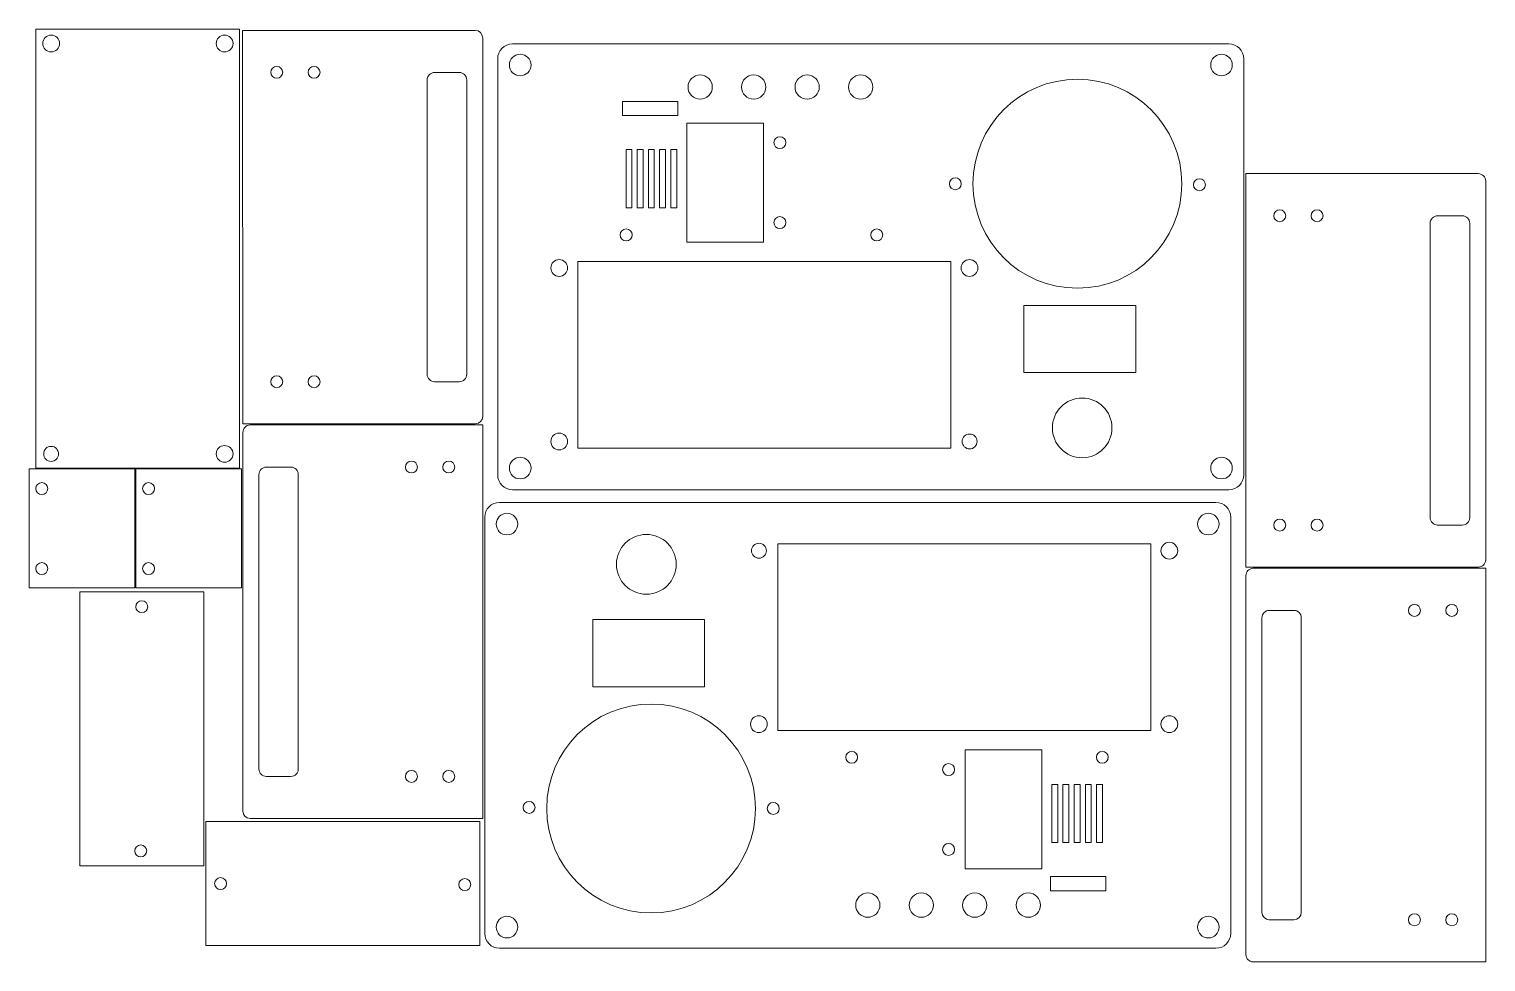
# Model space of a CAD drawing. Header units: inches. Extents: x -8.6 to 6.7, y -2.7 to 7.1.
import ezdxf

# ---------------------------------------------------------------- set-up
doc = ezdxf.new("R2010")
doc.units = ezdxf.units.IN
doc.header["$MEASUREMENT"] = 0
doc.layers.add('Layer 1', color=7, linetype='Continuous')

msp = doc.modelspace()

# ---------------------------------------------------------------- linework, layer by layer
at = {"layer": 'Layer 1', "color": 250, "lineweight": 20}
for points in [[(-8.641, 1.208), (-7.526, 1.208), (-7.526, 2.464), (-8.641, 2.464), (-8.641, 1.208)], [(-7.514, 1.208), (-6.399, 1.208), (-6.399, 2.464), (-7.514, 2.464), (-7.514, 1.208)], [(-0.741, -0.297), (3.196, -0.297), (3.196, 1.672), (-0.741, 1.672), (-0.741, -0.297)], [(1.236, -1.757), (2.045, -1.757), (2.045, -0.501), (1.236, -0.501), (1.236, -1.757)], [(2.152, -1.478), (2.214, -1.478), (2.214, -0.866), (2.152, -0.866), (2.152, -1.478)], [(2.27, -1.478), (2.332, -1.478), (2.332, -0.866), (2.27, -0.866), (2.27, -1.478)], [(2.388, -1.478), (2.45, -1.478), (2.45, -0.866), (2.388, -0.866), (2.388, -1.478)], [(2.506, -1.478), (2.568, -1.478), (2.568, -0.866), (2.506, -0.866), (2.506, -1.478)], [(2.624, -1.478), (2.686, -1.478), (2.686, -0.866), (2.624, -0.866), (2.624, -1.478)], [(2.138, -1.987), (2.722, -1.987), (2.722, -1.837), (2.138, -1.837), (2.138, -1.987)]]:
    msp.add_lwpolyline(points, close=True, dxfattribs=at)
for centre, major_axis in [((-6.028, 6.649), (0, 0.063)), ((-5.634, 6.649), (0, 0.063)), ((-6.028, 3.384), (0, 0.063)), ((-5.634, 3.384), (0, 0.063)), ((-4.606, 2.484), (0, 0.063)), ((-4.212, 2.484), (0, 0.063)), ((-8.507, 2.256), (0, 0.063)), ((-7.38, 2.256), (0, 0.063)), ((-3.598, 1.882), (0, 0.114)), ((3.804, 1.882), (0, 0.114)), ((-2.127, 1.457), (0, 0.315)), ((-0.939, 1.601), (0, 0.0787)), ((3.392, 1.601), (0, 0.0886)), ((-8.507, 1.412), (0, 0.063)), ((-7.38, 1.412), (0, 0.063)), ((-2.077, -1.119), (0, 1.102)), ((-0.939, -0.23), (0, 0.0886)), ((3.392, -0.23), (0, 0.0886)), ((0.04, -0.579), (0, 0.063)), ((2.685, -0.579), (0, 0.063)), ((-4.606, -0.781), (0, 0.063)), ((-4.212, -0.781), (0, 0.063)), ((1.063, -0.708), (0, 0.063)), ((-3.365, -1.108), (0, 0.063)), ((-0.788, -1.119), (0, 0.063)), ((1.063, -1.552), (0, 0.063)), ((0.21, -2.139), (0, 0.128)), ((0.775, -2.139), (0, 0.128)), ((1.339, -2.139), (0, 0.128)), ((1.904, -2.139), (0, 0.128)), ((-3.598, -2.371), (0, 0.114)), ((3.804, -2.371), (0, 0.114))]:
    msp.add_ellipse(centre, major_axis=major_axis, ratio=1, dxfattribs=at)
for points, knots in [([(-8.571, 2.473), (-8.571, 2.473), (-8.571, 7.105), (-8.571, 7.105), (-8.571, 7.105), (-8.571, 7.105), (-6.419, 7.105), (-6.419, 7.105), (-6.419, 7.105), (-6.419, 7.105), (-6.419, 2.473), (-6.419, 2.473), (-6.419, 2.473), (-6.419, 2.473), (-8.571, 2.473), (-8.571, 2.473)], [0, 0, 0, 0, 0.2, 0.2, 0.2, 0.2, 0.4, 0.4, 0.4, 0.4, 0.6, 0.6, 0.6, 0.6, 1, 1, 1, 1]), ([(-8.497, 6.953), (-8.497, 7.002), (-8.457, 7.042), (-8.409, 7.042), (-8.409, 7.042), (-8.36, 7.042), (-8.32, 7.002), (-8.32, 6.953), (-8.32, 6.953), (-8.32, 6.905), (-8.36, 6.865), (-8.409, 6.865), (-8.409, 6.865), (-8.457, 6.865), (-8.497, 6.905), (-8.497, 6.953)], [0, 0, 0, 0, 0.2, 0.2, 0.2, 0.2, 0.4, 0.4, 0.4, 0.4, 0.6, 0.6, 0.6, 0.6, 1, 1, 1, 1]), ([(-6.666, 6.953), (-6.666, 7.002), (-6.627, 7.042), (-6.578, 7.042), (-6.578, 7.042), (-6.529, 7.042), (-6.489, 7.002), (-6.489, 6.953), (-6.489, 6.953), (-6.489, 6.905), (-6.529, 6.865), (-6.578, 6.865), (-6.578, 6.865), (-6.627, 6.865), (-6.666, 6.905), (-6.666, 6.953)], [0, 0, 0, 0, 0.2, 0.2, 0.2, 0.2, 0.4, 0.4, 0.4, 0.4, 0.6, 0.6, 0.6, 0.6, 1, 1, 1, 1]), ([(4.021, 2.244), (4.021, 2.244), (-3.538, 2.244), (-3.538, 2.244), (-3.538, 2.244), (-3.625, 2.244), (-3.696, 2.315), (-3.696, 2.402), (-3.696, 2.402), (-3.696, 2.402), (-3.696, 6.791), (-3.696, 6.791), (-3.696, 6.791), (-3.696, 6.878), (-3.625, 6.949), (-3.538, 6.949), (-3.538, 6.949), (-3.538, 6.949), (4.021, 6.949), (4.021, 6.949), (4.021, 6.949), (4.107, 6.949), (4.178, 6.878), (4.178, 6.791), (4.178, 6.791), (4.178, 6.791), (4.178, 2.402), (4.178, 2.402), (4.178, 2.402), (4.178, 2.315), (4.107, 2.244), (4.021, 2.244)], [0, 0, 0, 0, 0.111111, 0.111111, 0.111111, 0.111111, 0.222222, 0.222222, 0.222222, 0.222222, 0.333333, 0.333333, 0.333333, 0.333333, 0.444444, 0.444444, 0.444444, 0.444444, 0.555556, 0.555556, 0.555556, 0.555556, 0.666667, 0.666667, 0.666667, 0.666667, 0.777778, 0.777778, 0.777778, 0.777778, 1, 1, 1, 1]), ([(-3.459, 6.612), (-3.522, 6.612), (-3.573, 6.663), (-3.573, 6.726), (-3.573, 6.726), (-3.573, 6.789), (-3.522, 6.84), (-3.459, 6.84), (-3.459, 6.84), (-3.396, 6.84), (-3.344, 6.789), (-3.344, 6.726), (-3.344, 6.726), (-3.344, 6.663), (-3.396, 6.612), (-3.459, 6.612)], [0, 0, 0, 0, 0.2, 0.2, 0.2, 0.2, 0.4, 0.4, 0.4, 0.4, 0.6, 0.6, 0.6, 0.6, 1, 1, 1, 1]), ([(3.943, 6.612), (3.88, 6.612), (3.829, 6.663), (3.829, 6.726), (3.829, 6.726), (3.829, 6.789), (3.88, 6.84), (3.943, 6.84), (3.943, 6.84), (4.006, 6.84), (4.057, 6.789), (4.057, 6.726), (4.057, 6.726), (4.057, 6.663), (4.006, 6.612), (3.943, 6.612)], [0, 0, 0, 0, 0.2, 0.2, 0.2, 0.2, 0.4, 0.4, 0.4, 0.4, 0.6, 0.6, 0.6, 0.6, 1, 1, 1, 1]), ([(-4.102, 6.648), (-4.102, 6.648), (-4.361, 6.648), (-4.361, 6.648), (-4.361, 6.648), (-4.405, 6.648), (-4.44, 6.613), (-4.44, 6.569), (-4.44, 6.569), (-4.44, 6.569), (-4.44, 3.463), (-4.44, 3.463), (-4.44, 3.463), (-4.44, 3.42), (-4.405, 3.384), (-4.361, 3.384), (-4.361, 3.384), (-4.361, 3.384), (-4.102, 3.384), (-4.102, 3.384), (-4.102, 3.384), (-4.059, 3.384), (-4.023, 3.42), (-4.023, 3.463), (-4.023, 3.463), (-4.023, 3.463), (-4.023, 6.569), (-4.023, 6.569), (-4.023, 6.569), (-4.023, 6.613), (-4.059, 6.648), (-4.102, 6.648)], [0, 0, 0, 0, 0.111111, 0.111111, 0.111111, 0.111111, 0.222222, 0.222222, 0.222222, 0.222222, 0.333333, 0.333333, 0.333333, 0.333333, 0.444444, 0.444444, 0.444444, 0.444444, 0.555556, 0.555556, 0.555556, 0.555556, 0.666667, 0.666667, 0.666667, 0.666667, 0.777778, 0.777778, 0.777778, 0.777778, 1, 1, 1, 1]), ([(-1.559, 6.365), (-1.63, 6.365), (-1.687, 6.423), (-1.687, 6.493), (-1.687, 6.493), (-1.687, 6.564), (-1.63, 6.621), (-1.559, 6.621), (-1.559, 6.621), (-1.489, 6.621), (-1.431, 6.564), (-1.431, 6.493), (-1.431, 6.493), (-1.431, 6.423), (-1.489, 6.365), (-1.559, 6.365)], [0, 0, 0, 0, 0.2, 0.2, 0.2, 0.2, 0.4, 0.4, 0.4, 0.4, 0.6, 0.6, 0.6, 0.6, 1, 1, 1, 1]), ([(-0.994, 6.365), (-1.065, 6.365), (-1.122, 6.423), (-1.122, 6.493), (-1.122, 6.493), (-1.122, 6.564), (-1.065, 6.621), (-0.994, 6.621), (-0.994, 6.621), (-0.924, 6.621), (-0.866, 6.564), (-0.866, 6.493), (-0.866, 6.493), (-0.866, 6.423), (-0.924, 6.365), (-0.994, 6.365)], [0, 0, 0, 0, 0.2, 0.2, 0.2, 0.2, 0.4, 0.4, 0.4, 0.4, 0.6, 0.6, 0.6, 0.6, 1, 1, 1, 1]), ([(-0.43, 6.365), (-0.5, 6.365), (-0.558, 6.423), (-0.558, 6.493), (-0.558, 6.493), (-0.558, 6.564), (-0.5, 6.621), (-0.43, 6.621), (-0.43, 6.621), (-0.359, 6.621), (-0.302, 6.564), (-0.302, 6.493), (-0.302, 6.493), (-0.302, 6.423), (-0.359, 6.365), (-0.43, 6.365)], [0, 0, 0, 0, 0.2, 0.2, 0.2, 0.2, 0.4, 0.4, 0.4, 0.4, 0.6, 0.6, 0.6, 0.6, 1, 1, 1, 1]), ([(0.135, 6.365), (0.065, 6.365), (0.007, 6.423), (0.007, 6.493), (0.007, 6.493), (0.007, 6.564), (0.065, 6.621), (0.135, 6.621), (0.135, 6.621), (0.206, 6.621), (0.263, 6.564), (0.263, 6.493), (0.263, 6.493), (0.263, 6.423), (0.206, 6.365), (0.135, 6.365)], [0, 0, 0, 0, 0.2, 0.2, 0.2, 0.2, 0.4, 0.4, 0.4, 0.4, 0.6, 0.6, 0.6, 0.6, 1, 1, 1, 1]), ([(2.422, 4.371), (1.813, 4.371), (1.32, 4.864), (1.32, 5.473), (1.32, 5.473), (1.32, 6.082), (1.813, 6.576), (2.422, 6.576), (2.422, 6.576), (3.031, 6.576), (3.524, 6.082), (3.524, 5.473), (3.524, 5.473), (3.524, 4.864), (3.031, 4.371), (2.422, 4.371)], [0, 0, 0, 0, 0.2, 0.2, 0.2, 0.2, 0.4, 0.4, 0.4, 0.4, 0.6, 0.6, 0.6, 0.6, 1, 1, 1, 1]), ([(-1.793, 6.192), (-1.793, 6.192), (-2.377, 6.192), (-2.377, 6.192), (-2.377, 6.192), (-2.377, 6.192), (-2.377, 6.342), (-2.377, 6.342), (-2.377, 6.342), (-2.377, 6.342), (-1.793, 6.342), (-1.793, 6.342), (-1.793, 6.342), (-1.793, 6.342), (-1.793, 6.192), (-1.793, 6.192)], [0, 0, 0, 0, 0.2, 0.2, 0.2, 0.2, 0.4, 0.4, 0.4, 0.4, 0.6, 0.6, 0.6, 0.6, 1, 1, 1, 1]), ([(-1.7, 4.856), (-1.7, 4.856), (-0.891, 4.856), (-0.891, 4.856), (-0.891, 4.856), (-0.891, 4.856), (-0.891, 6.112), (-0.891, 6.112), (-0.891, 6.112), (-0.891, 6.112), (-1.7, 6.112), (-1.7, 6.112), (-1.7, 6.112), (-1.7, 6.112), (-1.7, 4.856), (-1.7, 4.856)], [0, 0, 0, 0, 0.2, 0.2, 0.2, 0.2, 0.4, 0.4, 0.4, 0.4, 0.6, 0.6, 0.6, 0.6, 1, 1, 1, 1]), ([(-0.718, 5.844), (-0.753, 5.844), (-0.781, 5.872), (-0.781, 5.907), (-0.781, 5.907), (-0.781, 5.942), (-0.753, 5.97), (-0.718, 5.97), (-0.718, 5.97), (-0.683, 5.97), (-0.655, 5.942), (-0.655, 5.907), (-0.655, 5.907), (-0.655, 5.872), (-0.683, 5.844), (-0.718, 5.844)], [0, 0, 0, 0, 0.2, 0.2, 0.2, 0.2, 0.4, 0.4, 0.4, 0.4, 0.6, 0.6, 0.6, 0.6, 1, 1, 1, 1]), ([(-2.279, 5.22), (-2.279, 5.22), (-2.341, 5.22), (-2.341, 5.22), (-2.341, 5.22), (-2.341, 5.22), (-2.341, 5.833), (-2.341, 5.833), (-2.341, 5.833), (-2.341, 5.833), (-2.279, 5.833), (-2.279, 5.833), (-2.279, 5.833), (-2.279, 5.833), (-2.279, 5.22), (-2.279, 5.22)], [0, 0, 0, 0, 0.2, 0.2, 0.2, 0.2, 0.4, 0.4, 0.4, 0.4, 0.6, 0.6, 0.6, 0.6, 1, 1, 1, 1]), ([(-2.161, 5.22), (-2.161, 5.22), (-2.223, 5.22), (-2.223, 5.22), (-2.223, 5.22), (-2.223, 5.22), (-2.223, 5.833), (-2.223, 5.833), (-2.223, 5.833), (-2.223, 5.833), (-2.161, 5.833), (-2.161, 5.833), (-2.161, 5.833), (-2.161, 5.833), (-2.161, 5.22), (-2.161, 5.22)], [0, 0, 0, 0, 0.2, 0.2, 0.2, 0.2, 0.4, 0.4, 0.4, 0.4, 0.6, 0.6, 0.6, 0.6, 1, 1, 1, 1]), ([(-2.043, 5.22), (-2.043, 5.22), (-2.105, 5.22), (-2.105, 5.22), (-2.105, 5.22), (-2.105, 5.22), (-2.105, 5.833), (-2.105, 5.833), (-2.105, 5.833), (-2.105, 5.833), (-2.043, 5.833), (-2.043, 5.833), (-2.043, 5.833), (-2.043, 5.833), (-2.043, 5.22), (-2.043, 5.22)], [0, 0, 0, 0, 0.2, 0.2, 0.2, 0.2, 0.4, 0.4, 0.4, 0.4, 0.6, 0.6, 0.6, 0.6, 1, 1, 1, 1]), ([(-1.924, 5.22), (-1.924, 5.22), (-1.987, 5.22), (-1.987, 5.22), (-1.987, 5.22), (-1.987, 5.22), (-1.987, 5.833), (-1.987, 5.833), (-1.987, 5.833), (-1.987, 5.833), (-1.924, 5.833), (-1.924, 5.833), (-1.924, 5.833), (-1.924, 5.833), (-1.924, 5.22), (-1.924, 5.22)], [0, 0, 0, 0, 0.2, 0.2, 0.2, 0.2, 0.4, 0.4, 0.4, 0.4, 0.6, 0.6, 0.6, 0.6, 1, 1, 1, 1]), ([(-1.806, 5.22), (-1.806, 5.22), (-1.869, 5.22), (-1.869, 5.22), (-1.869, 5.22), (-1.869, 5.22), (-1.869, 5.833), (-1.869, 5.833), (-1.869, 5.833), (-1.869, 5.833), (-1.806, 5.833), (-1.806, 5.833), (-1.806, 5.833), (-1.806, 5.833), (-1.806, 5.22), (-1.806, 5.22)], [0, 0, 0, 0, 0.2, 0.2, 0.2, 0.2, 0.4, 0.4, 0.4, 0.4, 0.6, 0.6, 0.6, 0.6, 1, 1, 1, 1]), ([(1.134, 5.41), (1.099, 5.41), (1.071, 5.438), (1.071, 5.473), (1.071, 5.473), (1.071, 5.508), (1.099, 5.536), (1.134, 5.536), (1.134, 5.536), (1.168, 5.536), (1.197, 5.508), (1.197, 5.473), (1.197, 5.473), (1.197, 5.438), (1.168, 5.41), (1.134, 5.41)], [0, 0, 0, 0, 0.2, 0.2, 0.2, 0.2, 0.4, 0.4, 0.4, 0.4, 0.6, 0.6, 0.6, 0.6, 1, 1, 1, 1]), ([(3.71, 5.4), (3.675, 5.4), (3.647, 5.428), (3.647, 5.463), (3.647, 5.463), (3.647, 5.498), (3.675, 5.526), (3.71, 5.526), (3.71, 5.526), (3.745, 5.526), (3.773, 5.498), (3.773, 5.463), (3.773, 5.463), (3.773, 5.428), (3.745, 5.4), (3.71, 5.4)], [0, 0, 0, 0, 0.2, 0.2, 0.2, 0.2, 0.4, 0.4, 0.4, 0.4, 0.6, 0.6, 0.6, 0.6, 1, 1, 1, 1]), ([(-0.718, 5), (-0.753, 5), (-0.781, 5.028), (-0.781, 5.063), (-0.781, 5.063), (-0.781, 5.098), (-0.753, 5.126), (-0.718, 5.126), (-0.718, 5.126), (-0.683, 5.126), (-0.655, 5.098), (-0.655, 5.063), (-0.655, 5.063), (-0.655, 5.028), (-0.683, 5), (-0.718, 5)], [0, 0, 0, 0, 0.2, 0.2, 0.2, 0.2, 0.4, 0.4, 0.4, 0.4, 0.6, 0.6, 0.6, 0.6, 1, 1, 1, 1]), ([(4.557, 5.073), (4.592, 5.073), (4.62, 5.101), (4.62, 5.136), (4.62, 5.136), (4.62, 5.171), (4.592, 5.199), (4.557, 5.199), (4.557, 5.199), (4.522, 5.199), (4.494, 5.171), (4.494, 5.136), (4.494, 5.136), (4.494, 5.101), (4.522, 5.073), (4.557, 5.073)], [0, 0, 0, 0, 0.2, 0.2, 0.2, 0.2, 0.4, 0.4, 0.4, 0.4, 0.6, 0.6, 0.6, 0.6, 1, 1, 1, 1]), ([(4.951, 5.073), (4.986, 5.073), (5.014, 5.101), (5.014, 5.136), (5.014, 5.136), (5.014, 5.171), (4.986, 5.199), (4.951, 5.199), (4.951, 5.199), (4.916, 5.199), (4.888, 5.171), (4.888, 5.136), (4.888, 5.136), (4.888, 5.101), (4.916, 5.073), (4.951, 5.073)], [0, 0, 0, 0, 0.2, 0.2, 0.2, 0.2, 0.4, 0.4, 0.4, 0.4, 0.6, 0.6, 0.6, 0.6, 1, 1, 1, 1]), ([(6.483, 1.872), (6.483, 1.872), (6.224, 1.872), (6.224, 1.872), (6.224, 1.872), (6.18, 1.872), (6.145, 1.907), (6.145, 1.95), (6.145, 1.95), (6.145, 1.95), (6.145, 5.057), (6.145, 5.057), (6.145, 5.057), (6.145, 5.1), (6.18, 5.135), (6.224, 5.135), (6.224, 5.135), (6.224, 5.135), (6.483, 5.135), (6.483, 5.135), (6.483, 5.135), (6.526, 5.135), (6.562, 5.1), (6.562, 5.057), (6.562, 5.057), (6.562, 5.057), (6.562, 1.95), (6.562, 1.95), (6.562, 1.95), (6.562, 1.907), (6.526, 1.872), (6.483, 1.872)], [0, 0, 0, 0, 0.111111, 0.111111, 0.111111, 0.111111, 0.222222, 0.222222, 0.222222, 0.222222, 0.333333, 0.333333, 0.333333, 0.333333, 0.444444, 0.444444, 0.444444, 0.444444, 0.555556, 0.555556, 0.555556, 0.555556, 0.666667, 0.666667, 0.666667, 0.666667, 0.777778, 0.777778, 0.777778, 0.777778, 1, 1, 1, 1]), ([(-2.34, 4.87), (-2.375, 4.87), (-2.403, 4.898), (-2.403, 4.933), (-2.403, 4.933), (-2.403, 4.968), (-2.375, 4.996), (-2.34, 4.996), (-2.34, 4.996), (-2.305, 4.996), (-2.277, 4.968), (-2.277, 4.933), (-2.277, 4.933), (-2.277, 4.898), (-2.305, 4.87), (-2.34, 4.87)], [0, 0, 0, 0, 0.2, 0.2, 0.2, 0.2, 0.4, 0.4, 0.4, 0.4, 0.6, 0.6, 0.6, 0.6, 1, 1, 1, 1]), ([(0.305, 4.87), (0.27, 4.87), (0.242, 4.898), (0.242, 4.933), (0.242, 4.933), (0.242, 4.968), (0.27, 4.996), (0.305, 4.996), (0.305, 4.996), (0.34, 4.996), (0.368, 4.968), (0.368, 4.933), (0.368, 4.933), (0.368, 4.898), (0.34, 4.87), (0.305, 4.87)], [0, 0, 0, 0, 0.2, 0.2, 0.2, 0.2, 0.4, 0.4, 0.4, 0.4, 0.6, 0.6, 0.6, 0.6, 1, 1, 1, 1]), ([(-3.047, 4.496), (-3.096, 4.496), (-3.135, 4.536), (-3.135, 4.584), (-3.135, 4.584), (-3.135, 4.633), (-3.096, 4.673), (-3.047, 4.673), (-3.047, 4.673), (-2.998, 4.673), (-2.958, 4.633), (-2.958, 4.584), (-2.958, 4.584), (-2.958, 4.536), (-2.998, 4.496), (-3.047, 4.496)], [0, 0, 0, 0, 0.2, 0.2, 0.2, 0.2, 0.4, 0.4, 0.4, 0.4, 0.6, 0.6, 0.6, 0.6, 1, 1, 1, 1]), ([(1.086, 2.683), (1.086, 2.683), (-2.851, 2.683), (-2.851, 2.683), (-2.851, 2.683), (-2.851, 2.683), (-2.851, 4.652), (-2.851, 4.652), (-2.851, 4.652), (-2.851, 4.652), (1.086, 4.652), (1.086, 4.652), (1.086, 4.652), (1.086, 4.652), (1.086, 2.683), (1.086, 2.683)], [0, 0, 0, 0, 0.2, 0.2, 0.2, 0.2, 0.4, 0.4, 0.4, 0.4, 0.6, 0.6, 0.6, 0.6, 1, 1, 1, 1]), ([(1.284, 4.496), (1.235, 4.496), (1.195, 4.536), (1.195, 4.584), (1.195, 4.584), (1.195, 4.633), (1.235, 4.673), (1.284, 4.673), (1.284, 4.673), (1.333, 4.673), (1.373, 4.633), (1.373, 4.584), (1.373, 4.584), (1.373, 4.536), (1.333, 4.496), (1.284, 4.496)], [0, 0, 0, 0, 0.2, 0.2, 0.2, 0.2, 0.4, 0.4, 0.4, 0.4, 0.6, 0.6, 0.6, 0.6, 1, 1, 1, 1]), ([(3.038, 4.189), (3.038, 4.189), (3.038, 3.481), (3.038, 3.481), (3.038, 3.481), (3.038, 3.481), (1.857, 3.481), (1.857, 3.481), (1.857, 3.481), (1.857, 3.481), (1.857, 4.189), (1.857, 4.189), (1.857, 4.189), (1.857, 4.189), (3.038, 4.189), (3.038, 4.189)], [0, 0, 0, 0, 0.2, 0.2, 0.2, 0.2, 0.4, 0.4, 0.4, 0.4, 0.6, 0.6, 0.6, 0.6, 1, 1, 1, 1]), ([(2.472, 2.582), (2.299, 2.582), (2.158, 2.723), (2.158, 2.897), (2.158, 2.897), (2.158, 3.071), (2.299, 3.212), (2.472, 3.212), (2.472, 3.212), (2.646, 3.212), (2.787, 3.071), (2.787, 2.897), (2.787, 2.897), (2.787, 2.723), (2.646, 2.582), (2.472, 2.582)], [0, 0, 0, 0, 0.2, 0.2, 0.2, 0.2, 0.4, 0.4, 0.4, 0.4, 0.6, 0.6, 0.6, 0.6, 1, 1, 1, 1]), ([(-3.047, 2.665), (-3.096, 2.665), (-3.135, 2.705), (-3.135, 2.754), (-3.135, 2.754), (-3.135, 2.803), (-3.096, 2.842), (-3.047, 2.842), (-3.047, 2.842), (-2.998, 2.842), (-2.958, 2.803), (-2.958, 2.754), (-2.958, 2.754), (-2.958, 2.705), (-2.998, 2.665), (-3.047, 2.665)], [0, 0, 0, 0, 0.2, 0.2, 0.2, 0.2, 0.4, 0.4, 0.4, 0.4, 0.6, 0.6, 0.6, 0.6, 1, 1, 1, 1]), ([(1.284, 2.675), (1.241, 2.675), (1.205, 2.71), (1.205, 2.754), (1.205, 2.754), (1.205, 2.797), (1.241, 2.832), (1.284, 2.832), (1.284, 2.832), (1.328, 2.832), (1.363, 2.797), (1.363, 2.754), (1.363, 2.754), (1.363, 2.71), (1.328, 2.675), (1.284, 2.675)], [0, 0, 0, 0, 0.2, 0.2, 0.2, 0.2, 0.4, 0.4, 0.4, 0.4, 0.6, 0.6, 0.6, 0.6, 1, 1, 1, 1]), ([(-8.487, 2.623), (-8.487, 2.666), (-8.452, 2.702), (-8.409, 2.702), (-8.409, 2.702), (-8.365, 2.702), (-8.33, 2.666), (-8.33, 2.623), (-8.33, 2.623), (-8.33, 2.579), (-8.365, 2.544), (-8.409, 2.544), (-8.409, 2.544), (-8.452, 2.544), (-8.487, 2.579), (-8.487, 2.623)], [0, 0, 0, 0, 0.2, 0.2, 0.2, 0.2, 0.4, 0.4, 0.4, 0.4, 0.6, 0.6, 0.6, 0.6, 1, 1, 1, 1]), ([(-6.666, 2.623), (-6.666, 2.672), (-6.627, 2.711), (-6.578, 2.711), (-6.578, 2.711), (-6.529, 2.711), (-6.489, 2.672), (-6.489, 2.623), (-6.489, 2.623), (-6.489, 2.574), (-6.529, 2.534), (-6.578, 2.534), (-6.578, 2.534), (-6.627, 2.534), (-6.666, 2.574), (-6.666, 2.623)], [0, 0, 0, 0, 0.2, 0.2, 0.2, 0.2, 0.4, 0.4, 0.4, 0.4, 0.6, 0.6, 0.6, 0.6, 1, 1, 1, 1]), ([(-6.138, 2.483), (-6.138, 2.483), (-5.878, 2.483), (-5.878, 2.483), (-5.878, 2.483), (-5.835, 2.483), (-5.8, 2.448), (-5.8, 2.404), (-5.8, 2.404), (-5.8, 2.404), (-5.8, -0.702), (-5.8, -0.702), (-5.8, -0.702), (-5.8, -0.745), (-5.835, -0.781), (-5.878, -0.781), (-5.878, -0.781), (-5.878, -0.781), (-6.138, -0.781), (-6.138, -0.781), (-6.138, -0.781), (-6.181, -0.781), (-6.216, -0.745), (-6.216, -0.702), (-6.216, -0.702), (-6.216, -0.702), (-6.216, 2.404), (-6.216, 2.404), (-6.216, 2.404), (-6.216, 2.448), (-6.181, 2.483), (-6.138, 2.483)], [0, 0, 0, 0, 0.111111, 0.111111, 0.111111, 0.111111, 0.222222, 0.222222, 0.222222, 0.222222, 0.333333, 0.333333, 0.333333, 0.333333, 0.444444, 0.444444, 0.444444, 0.444444, 0.555556, 0.555556, 0.555556, 0.555556, 0.666667, 0.666667, 0.666667, 0.666667, 0.777778, 0.777778, 0.777778, 0.777778, 1, 1, 1, 1]), ([(-3.459, 2.359), (-3.522, 2.359), (-3.573, 2.41), (-3.573, 2.473), (-3.573, 2.473), (-3.573, 2.536), (-3.522, 2.587), (-3.459, 2.587), (-3.459, 2.587), (-3.396, 2.587), (-3.344, 2.536), (-3.344, 2.473), (-3.344, 2.473), (-3.344, 2.41), (-3.396, 2.359), (-3.459, 2.359)], [0, 0, 0, 0, 0.2, 0.2, 0.2, 0.2, 0.4, 0.4, 0.4, 0.4, 0.6, 0.6, 0.6, 0.6, 1, 1, 1, 1]), ([(3.943, 2.359), (3.88, 2.359), (3.829, 2.41), (3.829, 2.473), (3.829, 2.473), (3.829, 2.536), (3.88, 2.587), (3.943, 2.587), (3.943, 2.587), (4.006, 2.587), (4.057, 2.536), (4.057, 2.473), (4.057, 2.473), (4.057, 2.41), (4.006, 2.359), (3.943, 2.359)], [0, 0, 0, 0, 0.2, 0.2, 0.2, 0.2, 0.4, 0.4, 0.4, 0.4, 0.6, 0.6, 0.6, 0.6, 1, 1, 1, 1]), ([(-3.676, 2.111), (-3.676, 2.111), (3.884, 2.111), (3.884, 2.111), (3.884, 2.111), (3.97, 2.111), (4.041, 2.04), (4.041, 1.953), (4.041, 1.953), (4.041, 1.953), (4.041, -2.437), (4.041, -2.437), (4.041, -2.437), (4.041, -2.523), (3.97, -2.594), (3.884, -2.594), (3.884, -2.594), (3.884, -2.594), (-3.676, -2.594), (-3.676, -2.594), (-3.676, -2.594), (-3.762, -2.594), (-3.833, -2.523), (-3.833, -2.437), (-3.833, -2.437), (-3.833, -2.437), (-3.833, 1.953), (-3.833, 1.953), (-3.833, 1.953), (-3.833, 2.04), (-3.762, 2.111), (-3.676, 2.111)], [0, 0, 0, 0, 0.111111, 0.111111, 0.111111, 0.111111, 0.222222, 0.222222, 0.222222, 0.222222, 0.333333, 0.333333, 0.333333, 0.333333, 0.444444, 0.444444, 0.444444, 0.444444, 0.555556, 0.555556, 0.555556, 0.555556, 0.666667, 0.666667, 0.666667, 0.666667, 0.777778, 0.777778, 0.777778, 0.777778, 1, 1, 1, 1]), ([(4.557, 1.808), (4.592, 1.808), (4.62, 1.836), (4.62, 1.871), (4.62, 1.871), (4.62, 1.906), (4.592, 1.934), (4.557, 1.934), (4.557, 1.934), (4.522, 1.934), (4.494, 1.906), (4.494, 1.871), (4.494, 1.871), (4.494, 1.836), (4.522, 1.808), (4.557, 1.808)], [0, 0, 0, 0, 0.2, 0.2, 0.2, 0.2, 0.4, 0.4, 0.4, 0.4, 0.6, 0.6, 0.6, 0.6, 1, 1, 1, 1]), ([(4.951, 1.808), (4.986, 1.808), (5.014, 1.836), (5.014, 1.871), (5.014, 1.871), (5.014, 1.906), (4.986, 1.934), (4.951, 1.934), (4.951, 1.934), (4.916, 1.934), (4.888, 1.906), (4.888, 1.871), (4.888, 1.871), (4.888, 1.836), (4.916, 1.808), (4.951, 1.808)], [0, 0, 0, 0, 0.2, 0.2, 0.2, 0.2, 0.4, 0.4, 0.4, 0.4, 0.6, 0.6, 0.6, 0.6, 1, 1, 1, 1]), ([(-8.106, -1.724), (-8.106, -1.724), (-8.106, 1.167), (-8.106, 1.167), (-8.106, 1.167), (-8.106, 1.167), (-6.798, 1.167), (-6.798, 1.167), (-6.798, 1.167), (-6.798, 1.167), (-6.798, -1.724), (-6.798, -1.724), (-6.798, -1.724), (-6.798, -1.724), (-8.106, -1.724), (-8.106, -1.724)], [0, 0, 0, 0, 0.2, 0.2, 0.2, 0.2, 0.4, 0.4, 0.4, 0.4, 0.6, 0.6, 0.6, 0.6, 1, 1, 1, 1]), ([(-7.515, 1.01), (-7.515, 1.045), (-7.487, 1.073), (-7.452, 1.073), (-7.452, 1.073), (-7.417, 1.073), (-7.389, 1.045), (-7.389, 1.01), (-7.389, 1.01), (-7.389, 0.975), (-7.417, 0.947), (-7.452, 0.947), (-7.452, 0.947), (-7.487, 0.947), (-7.515, 0.975), (-7.515, 1.01)], [0, 0, 0, 0, 0.2, 0.2, 0.2, 0.2, 0.4, 0.4, 0.4, 0.4, 0.6, 0.6, 0.6, 0.6, 1, 1, 1, 1]), ([(4.447, -2.293), (4.447, -2.293), (4.707, -2.293), (4.707, -2.293), (4.707, -2.293), (4.75, -2.293), (4.785, -2.258), (4.785, -2.215), (4.785, -2.215), (4.785, -2.215), (4.785, 0.892), (4.785, 0.892), (4.785, 0.892), (4.785, 0.935), (4.75, 0.971), (4.707, 0.971), (4.707, 0.971), (4.707, 0.971), (4.447, 0.971), (4.447, 0.971), (4.447, 0.971), (4.404, 0.971), (4.369, 0.935), (4.369, 0.892), (4.369, 0.892), (4.369, 0.892), (4.369, -2.215), (4.369, -2.215), (4.369, -2.215), (4.369, -2.258), (4.404, -2.293), (4.447, -2.293)], [0, 0, 0, 0, 0.111111, 0.111111, 0.111111, 0.111111, 0.222222, 0.222222, 0.222222, 0.222222, 0.333333, 0.333333, 0.333333, 0.333333, 0.444444, 0.444444, 0.444444, 0.444444, 0.555556, 0.555556, 0.555556, 0.555556, 0.666667, 0.666667, 0.666667, 0.666667, 0.777778, 0.777778, 0.777778, 0.777778, 1, 1, 1, 1]), ([(5.979, 0.908), (5.945, 0.908), (5.916, 0.936), (5.916, 0.971), (5.916, 0.971), (5.916, 1.006), (5.945, 1.034), (5.979, 1.034), (5.979, 1.034), (6.014, 1.034), (6.042, 1.006), (6.042, 0.971), (6.042, 0.971), (6.042, 0.936), (6.014, 0.908), (5.979, 0.908)], [0, 0, 0, 0, 0.2, 0.2, 0.2, 0.2, 0.4, 0.4, 0.4, 0.4, 0.6, 0.6, 0.6, 0.6, 1, 1, 1, 1]), ([(6.373, 0.908), (6.338, 0.908), (6.31, 0.936), (6.31, 0.971), (6.31, 0.971), (6.31, 1.006), (6.338, 1.034), (6.373, 1.034), (6.373, 1.034), (6.408, 1.034), (6.436, 1.006), (6.436, 0.971), (6.436, 0.971), (6.436, 0.936), (6.408, 0.908), (6.373, 0.908)], [0, 0, 0, 0, 0.2, 0.2, 0.2, 0.2, 0.4, 0.4, 0.4, 0.4, 0.6, 0.6, 0.6, 0.6, 1, 1, 1, 1]), ([(-2.693, 0.165), (-2.693, 0.165), (-2.693, 0.874), (-2.693, 0.874), (-2.693, 0.874), (-2.693, 0.874), (-1.512, 0.874), (-1.512, 0.874), (-1.512, 0.874), (-1.512, 0.874), (-1.512, 0.165), (-1.512, 0.165), (-1.512, 0.165), (-1.512, 0.165), (-2.693, 0.165), (-2.693, 0.165)], [0, 0, 0, 0, 0.2, 0.2, 0.2, 0.2, 0.4, 0.4, 0.4, 0.4, 0.6, 0.6, 0.6, 0.6, 1, 1, 1, 1]), ([(-3.886, -2.566), (-3.886, -2.566), (-6.777, -2.566), (-6.777, -2.566), (-6.777, -2.566), (-6.777, -2.566), (-6.777, -1.258), (-6.777, -1.258), (-6.777, -1.258), (-6.777, -1.258), (-3.886, -1.258), (-3.886, -1.258), (-3.886, -1.258), (-3.886, -1.258), (-3.886, -2.566), (-3.886, -2.566)], [0, 0, 0, 0, 0.2, 0.2, 0.2, 0.2, 0.4, 0.4, 0.4, 0.4, 0.6, 0.6, 0.6, 0.6, 1, 1, 1, 1]), ([(-7.526, -1.567), (-7.526, -1.532), (-7.497, -1.504), (-7.463, -1.504), (-7.463, -1.504), (-7.428, -1.504), (-7.4, -1.532), (-7.4, -1.567), (-7.4, -1.567), (-7.4, -1.602), (-7.428, -1.63), (-7.463, -1.63), (-7.463, -1.63), (-7.497, -1.63), (-7.526, -1.602), (-7.526, -1.567)], [0, 0, 0, 0, 0.2, 0.2, 0.2, 0.2, 0.4, 0.4, 0.4, 0.4, 0.6, 0.6, 0.6, 0.6, 1, 1, 1, 1]), ([(-6.62, -1.975), (-6.655, -1.975), (-6.683, -1.947), (-6.683, -1.912), (-6.683, -1.912), (-6.683, -1.877), (-6.655, -1.849), (-6.62, -1.849), (-6.62, -1.849), (-6.585, -1.849), (-6.557, -1.877), (-6.557, -1.912), (-6.557, -1.912), (-6.557, -1.947), (-6.585, -1.975), (-6.62, -1.975)], [0, 0, 0, 0, 0.2, 0.2, 0.2, 0.2, 0.4, 0.4, 0.4, 0.4, 0.6, 0.6, 0.6, 0.6, 1, 1, 1, 1]), ([(-4.043, -1.985), (-4.078, -1.985), (-4.106, -1.957), (-4.106, -1.922), (-4.106, -1.922), (-4.106, -1.888), (-4.078, -1.859), (-4.043, -1.859), (-4.043, -1.859), (-4.008, -1.859), (-3.98, -1.888), (-3.98, -1.922), (-3.98, -1.922), (-3.98, -1.957), (-4.008, -1.985), (-4.043, -1.985)], [0, 0, 0, 0, 0.2, 0.2, 0.2, 0.2, 0.4, 0.4, 0.4, 0.4, 0.6, 0.6, 0.6, 0.6, 1, 1, 1, 1]), ([(5.979, -2.357), (5.945, -2.357), (5.916, -2.329), (5.916, -2.294), (5.916, -2.294), (5.916, -2.259), (5.945, -2.231), (5.979, -2.231), (5.979, -2.231), (6.014, -2.231), (6.042, -2.259), (6.042, -2.294), (6.042, -2.294), (6.042, -2.329), (6.014, -2.357), (5.979, -2.357)], [0, 0, 0, 0, 0.2, 0.2, 0.2, 0.2, 0.4, 0.4, 0.4, 0.4, 0.6, 0.6, 0.6, 0.6, 1, 1, 1, 1]), ([(6.373, -2.357), (6.338, -2.357), (6.31, -2.329), (6.31, -2.294), (6.31, -2.294), (6.31, -2.259), (6.338, -2.231), (6.373, -2.231), (6.373, -2.231), (6.408, -2.231), (6.436, -2.259), (6.436, -2.294), (6.436, -2.294), (6.436, -2.329), (6.408, -2.357), (6.373, -2.357)], [0, 0, 0, 0, 0.2, 0.2, 0.2, 0.2, 0.4, 0.4, 0.4, 0.4, 0.6, 0.6, 0.6, 0.6, 1, 1, 1, 1])]:
    msp.add_open_spline(points, degree=3, knots=knots, dxfattribs=at)
for points in [[(-6.388, 7.092), (-6.388, 7.092), (-3.932, 7.092), (-3.932, 7.092)], [(-6.388, 7.092), (-6.388, 7.092), (-6.387, 2.94), (-6.387, 2.94)], [(-3.932, 7.092), (-3.886, 7.089), (-3.86, 7.063), (-3.854, 7.014)], [(-3.854, 7.014), (-3.854, 7.014), (-3.854, 3.018), (-3.854, 3.018)], [(6.653, 5.58), (6.653, 5.58), (4.198, 5.58), (4.198, 5.58)], [(4.198, 1.427), (4.198, 1.427), (4.198, 5.58), (4.198, 5.58)], [(6.731, 5.501), (6.727, 5.549), (6.701, 5.575), (6.653, 5.58)], [(6.731, 1.506), (6.731, 1.506), (6.731, 5.501), (6.731, 5.501)], [(-3.932, 2.94), (-3.932, 2.94), (-6.387, 2.94), (-6.387, 2.94)], [(-6.308, 2.928), (-6.354, 2.924), (-6.38, 2.898), (-6.386, 2.849)], [(-3.852, 2.928), (-3.852, 2.928), (-6.308, 2.928), (-6.308, 2.928)], [(-3.854, 3.018), (-3.858, 2.971), (-3.884, 2.945), (-3.932, 2.94)], [(-3.852, 2.928), (-3.852, 2.928), (-3.853, -1.225), (-3.853, -1.225)], [(-6.386, 2.849), (-6.386, 2.849), (-6.386, -1.147), (-6.386, -1.147)], [(4.198, 1.427), (4.198, 1.427), (6.653, 1.427), (6.653, 1.427)], [(4.199, 1.336), (4.203, 1.384), (4.229, 1.41), (4.277, 1.415)], [(4.277, 1.415), (4.277, 1.415), (6.732, 1.415), (6.732, 1.415)], [(6.653, 1.427), (6.699, 1.43), (6.726, 1.457), (6.731, 1.506)], [(6.733, -2.738), (6.733, -2.738), (6.732, 1.415), (6.732, 1.415)], [(4.199, -2.659), (4.199, -2.659), (4.199, 1.336), (4.199, 1.336)], [(-6.386, -1.147), (-6.382, -1.194), (-6.356, -1.22), (-6.308, -1.225)], [(-6.308, -1.225), (-6.308, -1.225), (-3.853, -1.225), (-3.853, -1.225)], [(4.277, -2.738), (4.231, -2.735), (4.205, -2.708), (4.199, -2.659)], [(6.733, -2.738), (6.733, -2.738), (4.277, -2.738), (4.277, -2.738)]]:
    msp.add_open_spline(points, degree=3, dxfattribs=at)

doc.saveas('drawing.dxf')
